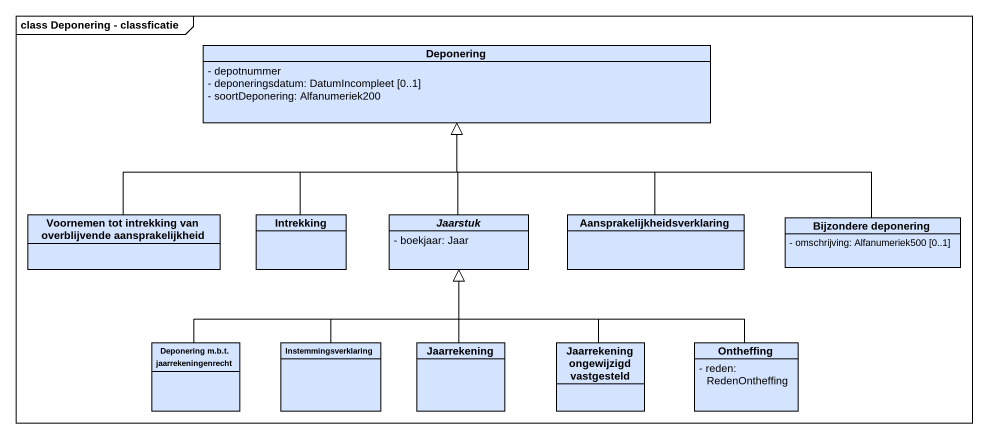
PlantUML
@startuml
mainframe class Deponering - classficatie
hide circle
hide empty members
skinparam classAttributeIconSize 0
class Deponering #D4E3FE {
  - depotnummer
  - deponeringsdatum: DatumIncompleet [0..1]
  - soortDeponering: Alfanumeriek200
}
class "Voornemen tot intrekking van overblijvende aansprakelijkheid" as Voornemen_tot_intrekking #D4E3FE
class Intrekking #D4E3FE
abstract class Jaarstuk #D4E3FE {
  - boekjaar: Jaar
}
class Aansprakelijkheidsverklaring #D4E3FE
class "Bijzondere deponering" as Bijzondere_deponering #D4E3FE {
  - omschrijving: Alfanumeriek500 [0..1]
}
class "Deponering m.b.t. jaarrekeningenrecht" as Deponering_m_b_t #D4E3FE
class Instemmingsverklaring #D4E3FE
class Jaarrekening #D4E3FE
class "Jaarrekening ongewijzigd vastgesteld" as Jaarrekening_ongewijzigd #D4E3FE
class Ontheffing #D4E3FE {
  - reden: RedenOntheffing
}
Voornemen_tot_intrekking -right-|> Deponering
Intrekking -up-|> Deponering
Jaarstuk -up-|> Deponering
Aansprakelijkheidsverklaring -up-|> Deponering
Bijzondere_deponering -left-|> Deponering
Deponering_m_b_t -right-|> Jaarstuk
Instemmingsverklaring -up-|> Jaarstuk
Jaarrekening -up-|> Jaarstuk
Jaarrekening_ongewijzigd -up-|> Jaarstuk
Ontheffing -left-|> Jaarstuk
@enduml
